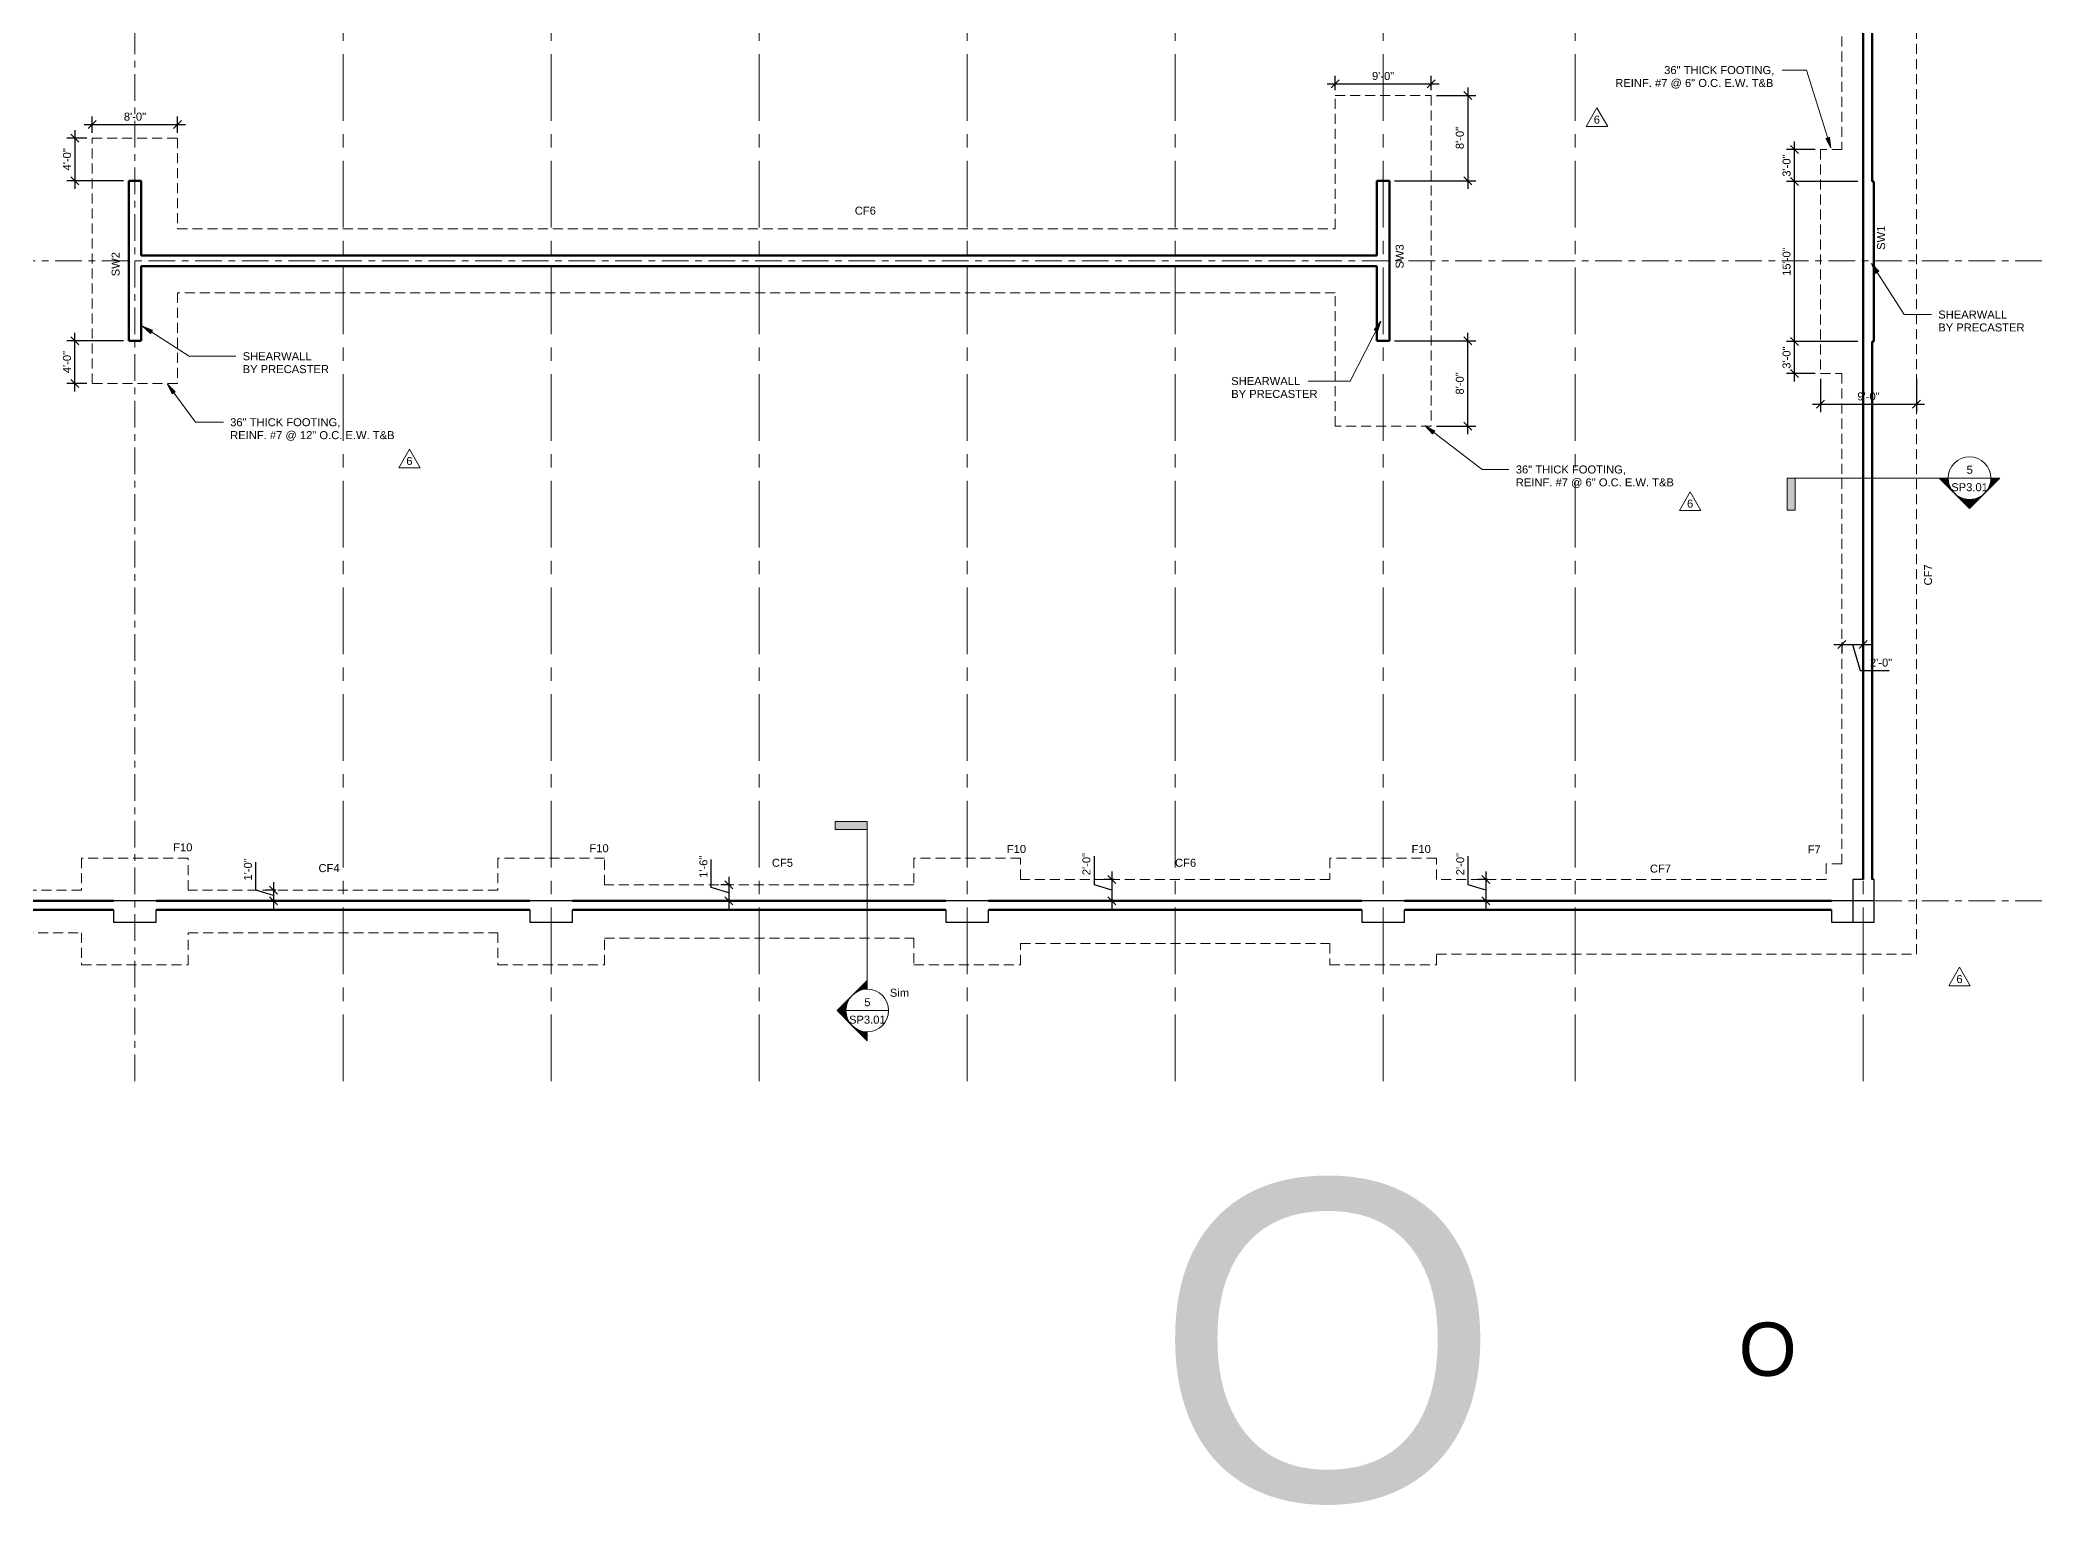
# Model space of a CAD drawing. Header units: feet. Extents: x 912 to 6590, y 136 to 5209.
# Drawn here: x 1036.1 to 1223.8, y 4943.4 to 5080.7 of the extents above; entities that cross this region are included whole.
import ezdxf

# ---------------------------------------------------------------- set-up
doc = ezdxf.new("R2010")
doc.units = ezdxf.units.FT
doc.header["$LTSCALE"] = 5
doc.header["$MEASUREMENT"] = 0
doc.header["$PDMODE"] = 35
doc.header["$PDSIZE"] = 1
for name, pattern in [('CENTER', [2, 1.25, -0.25, 0.25, -0.25]), ('Grid Line 1_2_', [0.875, 0.5, -0.125, 0.125, -0.125]), ('Hidden', [0.28125, 0.1875, -0.09375])]:
    doc.linetypes.add(name, pattern=pattern)
doc.layers.get('0').update_dxf_attribs({"color": 250})
doc.layers.get('Defpoints').update_dxf_attribs({"color": 250})
for name, color, linetype, lineweight in [('A-ANNO-DIMS', 250, 'Continuous', 9), ('A-DETL-MBND', 5, 'Hidden', 9), ('A-WALL', 250, 'Continuous', 13), ('G-ANNO-REVC-IDEN', 250, 'Continuous', 9), ('G-ANNO-SYMB', 250, 'Continuous', 9), ('G-ANNO-TEXT', 250, 'Continuous', 9), ('G-ANNO-TTLB-WIDE', 250, 'Continuous', 50), ('S-COLS', 250, 'Continuous', 9), ('S-FNDN-IDEN', 250, 'Continuous', 9), ('S-GRID', 1, 'CENTER', 9)]:
    doc.layers.add(name, color=color, linetype=linetype, lineweight=lineweight)
doc.styles.add('Arial', font='arial.ttf')
doc.styles.get("Standard").update_dxf_attribs({"font": 'arial.ttf'})
doc.dimstyles.new('Linear_-_3_32__Arial', dxfattribs={"dimtxt": 0.75, "dimasz": 0.75, "dimexe": 0.75, "dimexo": 0.5, "dimgap": 0.35, "dimtad": 1, "dimdec": 4, "dimlfac": 12, "dimrnd": 0.0625, "dimzin": 3, "dimdsep": 46, "dimlunit": 4, "dimtxsty": 'Arial', "dimblk1": 'OBLIQUE', "dimblk2": 'OBLIQUE', "dimsah": 1, "dimcen": 0.09, "dimdle": 0.75, "dimazin": 0, "dimtfac": 1, "dimtdec": 4, "dimtmove": 1, "dimatfit": 2, "dimfxl": 1, "dimtvp": 1, "dimfrac": 2, "dimtolj": 1, "dimtzin": 0, "dimarcsym": 2})

# ---------------------------------------------------------------- blocks, each defined once
blk = doc.blocks.new('_Oblique')
at = {"color": 0, "linetype": 'ByBlock', "lineweight": -2}
blk.add_line((-0.5, -0.5), (0.5, 0.5), dxfattribs=at)
blk = doc.blocks.new('*D217')
at = {"layer": 'A-ANNO-DIMS', "color": 0, "lineweight": -2, "transparency": 16777216}
for p, q in [((1156.75, 5076.58), (1167.25, 5076.58)), ((1157.5, 5076), (1157.5, 5077.33)), ((1166.5, 5076), (1166.5, 5077.33))]:
    blk.add_line(p, q, dxfattribs=at)
at = {"layer": 'Defpoints', "color": 0, "transparency": 16777216}
for p in [(1166.5, 5076.58), (1157.5, 5075.5), (1166.5, 5075.5)]:
    blk.add_point(p, dxfattribs=at)
at = {"layer": 'A-ANNO-DIMS', "color": 0, "lineweight": -2, "transparency": 16777216, "xscale": 0.75, "yscale": 0.75, "zscale": 0.75, "rotation": 180}
blk.add_blockref('_Oblique', (1157.5, 5076.58), dxfattribs=at)
at = {"layer": 'A-ANNO-DIMS', "color": 0, "lineweight": -2, "transparency": 16777216, "xscale": 0.75, "yscale": 0.75, "zscale": 0.75}
blk.add_blockref('_Oblique', (1166.5, 5076.58), dxfattribs=at)
at = {"layer": 'A-ANNO-DIMS', "color": 0, "transparency": 16777216, "insert": (1162, 5077.31), "char_height": 0.75, "width": 3.2068, "attachment_point": 5, "style": 'Arial'}
blk.add_mtext('\\A1;9\'-0"', dxfattribs=at)
blk = doc.blocks.new('*D218')
at = {"layer": 'A-ANNO-DIMS', "color": 0, "lineweight": -2, "transparency": 16777216}
for p, q in [((1040.25, 5072.76), (1049.75, 5072.76)), ((1041, 5072), (1041, 5073.51)), ((1049, 5072), (1049, 5073.51))]:
    blk.add_line(p, q, dxfattribs=at)
at = {"layer": 'Defpoints', "color": 0, "transparency": 16777216}
for p in [(1049, 5072.76), (1041, 5071.5), (1049, 5071.5)]:
    blk.add_point(p, dxfattribs=at)
at = {"layer": 'A-ANNO-DIMS', "color": 0, "lineweight": -2, "transparency": 16777216, "xscale": 0.75, "yscale": 0.75, "zscale": 0.75, "rotation": 180}
blk.add_blockref('_Oblique', (1041, 5072.76), dxfattribs=at)
at = {"layer": 'A-ANNO-DIMS', "color": 0, "lineweight": -2, "transparency": 16777216, "xscale": 0.75, "yscale": 0.75, "zscale": 0.75}
blk.add_blockref('_Oblique', (1049, 5072.76), dxfattribs=at)
at = {"layer": 'A-ANNO-DIMS', "color": 0, "transparency": 16777216, "insert": (1045, 5073.5), "char_height": 0.75, "width": 3.2068, "attachment_point": 5, "style": 'Arial'}
blk.add_mtext('\\A1;8\'-0"', dxfattribs=at)
blk = doc.blocks.new('*D220')
at = {"layer": 'A-ANNO-DIMS', "color": 0, "lineweight": -2, "transparency": 16777216}
for p, q in [((1204.25, 5024.02), (1207.75, 5024.02)), ((1205, 5024.22), (1205, 5023.27)), ((1206, 5024.02), (1206.73, 5021.59)), ((1207, 5024.22), (1207, 5023.27)), ((1206.73, 5021.59), (1209.43, 5021.59))]:
    blk.add_line(p, q, dxfattribs=at)
at = {"layer": 'Defpoints', "color": 0, "transparency": 16777216}
for p in [(1205, 5024.72), (1207, 5024.72), (1207, 5024.02)]:
    blk.add_point(p, dxfattribs=at)
at = {"layer": 'A-ANNO-DIMS', "color": 0, "lineweight": -2, "transparency": 16777216, "xscale": 0.75, "yscale": 0.75, "zscale": 0.75, "rotation": 180}
blk.add_blockref('_Oblique', (1205, 5024.02), dxfattribs=at)
at = {"layer": 'A-ANNO-DIMS', "color": 0, "lineweight": -2, "transparency": 16777216, "xscale": 0.75, "yscale": 0.75, "zscale": 0.75}
blk.add_blockref('_Oblique', (1207, 5024.02), dxfattribs=at)
at = {"layer": 'A-ANNO-DIMS', "color": 0, "transparency": 16777216, "insert": (1208.68, 5022.33), "char_height": 0.75, "width": 3.2068, "attachment_point": 5, "style": 'Arial'}
blk.add_mtext('\\A1;2\'-0"', dxfattribs=at)
blk = doc.blocks.new('*D221')
at = {"layer": 'A-ANNO-DIMS', "color": 0, "lineweight": -2, "transparency": 16777216}
for p, q in [((1169.96, 5001.5), (1169.96, 5004.2)), ((1171.62, 5001), (1169.96, 5001.5)), ((1171.83, 5002), (1170.87, 5002)), ((1171.62, 5002.75), (1171.62, 4999.25)), ((1171.83, 5000), (1170.87, 5000))]:
    blk.add_line(p, q, dxfattribs=at)
at = {"layer": 'Defpoints', "color": 0, "transparency": 16777216}
for p in [(1172.33, 5002), (1171.62, 5000), (1172.33, 5000)]:
    blk.add_point(p, dxfattribs=at)
at = {"layer": 'A-ANNO-DIMS', "color": 0, "lineweight": -2, "transparency": 16777216, "xscale": 0.75, "yscale": 0.75, "zscale": 0.75}
for p, rotation in [((1171.62, 5002), 90), ((1171.62, 5000), 270)]:
    blk.add_blockref('_Oblique', p, dxfattribs=dict(at, rotation=rotation))
at = {"layer": 'A-ANNO-DIMS', "color": 0, "transparency": 16777216, "insert": (1169.23, 5003.45), "char_height": 0.75, "width": 3.2068, "attachment_point": 5, "rotation": 90, "style": 'Arial'}
blk.add_mtext('\\A1;2\'-0"', dxfattribs=at)
blk = doc.blocks.new('*D222')
at = {"layer": 'A-ANNO-DIMS', "color": 0, "lineweight": -2, "transparency": 16777216}
for p, q in [((1134.93, 5001.5), (1134.93, 5004.2)), ((1136.58, 5001), (1134.93, 5001.5)), ((1136.79, 5002), (1135.83, 5002)), ((1136.58, 5002.75), (1136.58, 4999.25)), ((1136.79, 5000), (1135.83, 5000))]:
    blk.add_line(p, q, dxfattribs=at)
at = {"layer": 'Defpoints', "color": 0, "transparency": 16777216}
for p in [(1137.29, 5002), (1136.58, 5000), (1137.29, 5000)]:
    blk.add_point(p, dxfattribs=at)
at = {"layer": 'A-ANNO-DIMS', "color": 0, "lineweight": -2, "transparency": 16777216, "xscale": 0.75, "yscale": 0.75, "zscale": 0.75}
for p, rotation in [((1136.58, 5002), 90), ((1136.58, 5000), 270)]:
    blk.add_blockref('_Oblique', p, dxfattribs=dict(at, rotation=rotation))
at = {"layer": 'A-ANNO-DIMS', "color": 0, "transparency": 16777216, "insert": (1134.19, 5003.45), "char_height": 0.75, "width": 3.2068, "attachment_point": 5, "rotation": 90, "style": 'Arial'}
blk.add_mtext('\\A1;2\'-0"', dxfattribs=at)
blk = doc.blocks.new('*D230')
at = {"layer": 'A-ANNO-DIMS', "color": 0, "lineweight": -2, "transparency": 16777216}
for p, q in [((1056.32, 5001), (1056.32, 5003.62)), ((1057.98, 5001.75), (1057.98, 4999.25)), ((1057.98, 5000.5), (1056.32, 5001)), ((1058.19, 5001), (1057.23, 5001)), ((1058.19, 5000), (1057.23, 5000))]:
    blk.add_line(p, q, dxfattribs=at)
at = {"layer": 'Defpoints', "color": 0, "transparency": 16777216}
for p in [(1057.98, 5000), (1058.69, 5001), (1058.69, 5000)]:
    blk.add_point(p, dxfattribs=at)
at = {"layer": 'A-ANNO-DIMS', "color": 0, "lineweight": -2, "transparency": 16777216, "xscale": 0.75, "yscale": 0.75, "zscale": 0.75}
for p, rotation in [((1057.98, 5001), 90), ((1057.98, 5000), 270)]:
    blk.add_blockref('_Oblique', p, dxfattribs=dict(at, rotation=rotation))
at = {"layer": 'A-ANNO-DIMS', "color": 0, "transparency": 16777216, "insert": (1055.59, 5002.95), "char_height": 0.75, "width": 3.2068, "attachment_point": 5, "rotation": 90, "style": 'Arial'}
blk.add_mtext('\\A1;1\'-0"', dxfattribs=at)
blk = doc.blocks.new('*D231')
at = {"layer": 'A-ANNO-DIMS', "color": 0, "lineweight": -2, "transparency": 16777216}
for p, q in [((1206.5, 5052.42), (1199.8, 5052.42)), ((1200.55, 5048.67), (1200.55, 5053.17)), ((1202.5, 5049.42), (1199.8, 5049.42))]:
    blk.add_line(p, q, dxfattribs=at)
at = {"layer": 'Defpoints', "color": 0, "transparency": 16777216}
for p in [(1200.55, 5052.42), (1207, 5052.42), (1203, 5049.42)]:
    blk.add_point(p, dxfattribs=at)
at = {"layer": 'A-ANNO-DIMS', "color": 0, "lineweight": -2, "transparency": 16777216, "xscale": 0.75, "yscale": 0.75, "zscale": 0.75}
for p, rotation in [((1200.55, 5052.42), 90), ((1200.55, 5049.42), 270)]:
    blk.add_blockref('_Oblique', p, dxfattribs=dict(at, rotation=rotation))
at = {"layer": 'A-ANNO-DIMS', "color": 0, "transparency": 16777216, "insert": (1199.82, 5050.92), "char_height": 0.75, "width": 3.2068, "attachment_point": 5, "rotation": 90, "style": 'Arial'}
blk.add_mtext('\\A1;3\'-0"', dxfattribs=at)
blk = doc.blocks.new('*D232')
at = {"layer": 'A-ANNO-DIMS', "color": 0, "lineweight": -2, "transparency": 16777216}
for p, q in [((1206.5, 5067.42), (1199.8, 5067.42)), ((1200.55, 5051.67), (1200.55, 5068.17)), ((1206.5, 5052.42), (1199.8, 5052.42))]:
    blk.add_line(p, q, dxfattribs=at)
at = {"layer": 'Defpoints', "color": 0, "transparency": 16777216}
for p in [(1200.55, 5067.42), (1207, 5067.42), (1207, 5052.42)]:
    blk.add_point(p, dxfattribs=at)
at = {"layer": 'A-ANNO-DIMS', "color": 0, "lineweight": -2, "transparency": 16777216, "xscale": 0.75, "yscale": 0.75, "zscale": 0.75}
for p, rotation in [((1200.55, 5067.42), 90), ((1200.55, 5052.42), 270)]:
    blk.add_blockref('_Oblique', p, dxfattribs=dict(at, rotation=rotation))
at = {"layer": 'A-ANNO-DIMS', "color": 0, "transparency": 16777216, "insert": (1199.82, 5059.92), "char_height": 0.75, "width": 3.899, "attachment_point": 5, "rotation": 90, "style": 'Arial'}
blk.add_mtext('\\A1;15\'-0"', dxfattribs=at)
blk = doc.blocks.new('*D233')
at = {"layer": 'A-ANNO-DIMS', "color": 0, "lineweight": -2, "transparency": 16777216}
for p, q in [((1200.55, 5066.67), (1200.55, 5071.17)), ((1202.5, 5070.42), (1199.8, 5070.42)), ((1206.5, 5067.42), (1199.8, 5067.42))]:
    blk.add_line(p, q, dxfattribs=at)
at = {"layer": 'Defpoints', "color": 0, "transparency": 16777216}
for p in [(1200.55, 5070.42), (1203, 5070.42), (1207, 5067.42)]:
    blk.add_point(p, dxfattribs=at)
at = {"layer": 'A-ANNO-DIMS', "color": 0, "lineweight": -2, "transparency": 16777216, "xscale": 0.75, "yscale": 0.75, "zscale": 0.75}
for p, rotation in [((1200.55, 5070.42), 90), ((1200.55, 5067.42), 270)]:
    blk.add_blockref('_Oblique', p, dxfattribs=dict(at, rotation=rotation))
at = {"layer": 'A-ANNO-DIMS', "color": 0, "transparency": 16777216, "insert": (1199.82, 5068.92), "char_height": 0.75, "width": 3.2068, "attachment_point": 5, "rotation": 90, "style": 'Arial'}
blk.add_mtext('\\A1;3\'-0"', dxfattribs=at)
blk = doc.blocks.new('*D234')
at = {"layer": 'A-ANNO-DIMS', "color": 0, "lineweight": -2, "transparency": 16777216}
for p, q in [((1203, 5048.92), (1203, 5045.8)), ((1212, 5048.92), (1212, 5045.8)), ((1202.25, 5046.55), (1212.75, 5046.55))]:
    blk.add_line(p, q, dxfattribs=at)
at = {"layer": 'Defpoints', "color": 0, "transparency": 16777216}
for p in [(1203, 5049.42), (1212, 5049.42), (1212, 5046.55)]:
    blk.add_point(p, dxfattribs=at)
at = {"layer": 'A-ANNO-DIMS', "color": 0, "lineweight": -2, "transparency": 16777216, "xscale": 0.75, "yscale": 0.75, "zscale": 0.75, "rotation": 180}
blk.add_blockref('_Oblique', (1203, 5046.55), dxfattribs=at)
at = {"layer": 'A-ANNO-DIMS', "color": 0, "lineweight": -2, "transparency": 16777216, "xscale": 0.75, "yscale": 0.75, "zscale": 0.75}
blk.add_blockref('_Oblique', (1212, 5046.55), dxfattribs=at)
at = {"layer": 'A-ANNO-DIMS', "color": 0, "transparency": 16777216, "insert": (1207.5, 5047.28), "char_height": 0.75, "width": 3.2068, "attachment_point": 5, "style": 'Arial'}
blk.add_mtext('\\A1;9\'-0"', dxfattribs=at)
blk = doc.blocks.new('Section - 3_32_ x 3_8_-18514-NORTH GARAGE FOUNDATION PLAN')
at = {"layer": 'G-ANNO-SYMB'}
blk.add_hatch(color=256, dxfattribs=at).paths.add_polyline_path([(0, 0.375), (0, 0), (-0.09375, 0), (-0.09375, 0.375)], flags=0)
for p, q in [((0, 0.375), (-0.09375, 0.375)), ((-0.09375, 0.375), (-0.09375, 0)), ((0, 0), (0, 0.375)), ((-0.09375, 0), (0, 0))]:
    blk.add_line(p, q, dxfattribs=at)
blk = doc.blocks.new('Section - Section Head - Filled-1526-NORTH GARAGE FOUNDATION PLAN')
at = {"layer": 'G-ANNO-SYMB'}
h = blk.add_hatch(color=256, dxfattribs=at)
edge = h.paths.add_edge_path(flags=0)
edge.add_line((-0.427, 0.177), (-0.25, 0.354))
edge.add_line((-0.25, 0.354), (-0.25, 0.25))
edge.add_arc((-0.25, 0), 0.25, 90, 135)
h = blk.add_hatch(color=256, dxfattribs=at)
edge = h.paths.add_edge_path(flags=0)
edge.add_arc((-0.25, 0), 0.25, 45, 90)
edge.add_line((-0.25, 0.25), (-0.25, 0.354))
edge.add_line((-0.25, 0.354), (-0.073, 0.177))
h = blk.add_hatch(color=256, dxfattribs=at)
edge = h.paths.add_edge_path(flags=0)
edge.add_arc((-0.25, 0), 0.25, 137.9216, 180)
edge.add_line((-0.5, 0), (-0.604, 0))
edge.add_line((-0.604, 0), (-0.436, 0.168))
h = blk.add_hatch(color=256, dxfattribs=at)
edge = h.paths.add_edge_path(flags=0)
edge.add_line((-0.064, 0.168), (0.104, 0))
edge.add_line((0.104, 0), (0, 0))
edge.add_arc((-0.25, 0), 0.25, 0, 42.0784)
for p, q in [((-0.25, 0.354), (-0.604, 0)), ((-0.25, 0.354), (-0.427, 0.177)), ((-0.25, 0.354), (0.104, 0)), ((-0.25, 0.25), (-0.25, 0.354)), ((-0.073, 0.177), (-0.25, 0.354)), ((-0.25, 0.354), (-0.25, 0.25)), ((-0.436, 0.168), (-0.604, 0)), ((-0.5, 0), (-0.604, 0)), ((-0.604, 0), (-0.5, 0)), ((0.104, 0), (-0.064, 0.168)), ((0, 0), (0.104, 0)), ((0, 0), (0.104, 0))]:
    blk.add_line(p, q, dxfattribs=at)
for start, end in [(360, 180), (180, 360)]:
    blk.add_arc((-0.25, 0), 0.25, start, end, dxfattribs=at)
blk = doc.blocks.new('*D237')
at = {"layer": 'A-ANNO-DIMS', "color": 0, "lineweight": -2, "transparency": 16777216}
for p, q in [((1099.02, 5001.25), (1099.02, 5003.87)), ((1100.68, 5000.75), (1099.02, 5001.25)), ((1100.89, 5001.5), (1099.93, 5001.5)), ((1100.68, 5002.25), (1100.68, 4999.25)), ((1100.89, 5000), (1099.93, 5000))]:
    blk.add_line(p, q, dxfattribs=at)
at = {"layer": 'Defpoints', "color": 0, "transparency": 16777216}
for p in [(1101.39, 5001.5), (1100.68, 5000), (1101.39, 5000)]:
    blk.add_point(p, dxfattribs=at)
at = {"layer": 'A-ANNO-DIMS', "color": 0, "lineweight": -2, "transparency": 16777216, "xscale": 0.75, "yscale": 0.75, "zscale": 0.75}
for p, rotation in [((1100.68, 5001.5), 90), ((1100.68, 5000), 270)]:
    blk.add_blockref('_Oblique', p, dxfattribs=dict(at, rotation=rotation))
at = {"layer": 'A-ANNO-DIMS', "color": 0, "transparency": 16777216, "insert": (1098.29, 5003.2), "char_height": 0.75, "width": 3.2068, "attachment_point": 5, "rotation": 90, "style": 'Arial'}
blk.add_mtext('\\A1;1\'-6"', dxfattribs=at)
blk = doc.blocks.new('*D238')
at = {"layer": 'A-ANNO-DIMS', "color": 0, "lineweight": -2, "transparency": 16777216}
for p, q in [((1040.5, 5071.5), (1038.62, 5071.5)), ((1039.37, 5072.25), (1039.37, 5066.75)), ((1043.92, 5067.5), (1038.62, 5067.5))]:
    blk.add_line(p, q, dxfattribs=at)
at = {"layer": 'Defpoints', "color": 0, "transparency": 16777216}
for p in [(1041, 5071.5), (1039.37, 5067.5), (1044.42, 5067.5)]:
    blk.add_point(p, dxfattribs=at)
at = {"layer": 'A-ANNO-DIMS', "color": 0, "lineweight": -2, "transparency": 16777216, "xscale": 0.75, "yscale": 0.75, "zscale": 0.75}
for p, rotation in [((1039.37, 5071.5), 90), ((1039.37, 5067.5), 270)]:
    blk.add_blockref('_Oblique', p, dxfattribs=dict(at, rotation=rotation))
at = {"layer": 'A-ANNO-DIMS', "color": 0, "transparency": 16777216, "insert": (1038.63, 5069.5), "char_height": 0.75, "width": 3.2068, "attachment_point": 5, "rotation": 90, "style": 'Arial'}
blk.add_mtext('\\A1;4\'-0"', dxfattribs=at)
blk = doc.blocks.new('*D241')
at = {"layer": 'A-ANNO-DIMS', "color": 0, "lineweight": -2, "transparency": 16777216}
for p, q in [((1043.92, 5052.5), (1038.62, 5052.5)), ((1039.37, 5047.75), (1039.37, 5053.25)), ((1040.5, 5048.5), (1038.62, 5048.5))]:
    blk.add_line(p, q, dxfattribs=at)
at = {"layer": 'Defpoints', "color": 0, "transparency": 16777216}
for p in [(1039.37, 5052.5), (1044.42, 5052.5), (1041, 5048.5)]:
    blk.add_point(p, dxfattribs=at)
at = {"layer": 'A-ANNO-DIMS', "color": 0, "lineweight": -2, "transparency": 16777216, "xscale": 0.75, "yscale": 0.75, "zscale": 0.75}
for p, rotation in [((1039.37, 5052.5), 90), ((1039.37, 5048.5), 270)]:
    blk.add_blockref('_Oblique', p, dxfattribs=dict(at, rotation=rotation))
at = {"layer": 'A-ANNO-DIMS', "color": 0, "transparency": 16777216, "insert": (1038.63, 5050.5), "char_height": 0.75, "width": 3.2068, "attachment_point": 5, "rotation": 90, "style": 'Arial'}
blk.add_mtext('\\A1;4\'-0"', dxfattribs=at)
blk = doc.blocks.new('*D242')
at = {"layer": 'A-ANNO-DIMS', "color": 0, "lineweight": -2, "transparency": 16777216}
for p, q in [((1169.93, 5076.25), (1169.93, 5066.75)), ((1167, 5075.5), (1170.68, 5075.5)), ((1163.08, 5067.5), (1170.68, 5067.5))]:
    blk.add_line(p, q, dxfattribs=at)
at = {"layer": 'Defpoints', "color": 0, "transparency": 16777216}
for p in [(1166.5, 5075.5), (1162.58, 5067.5), (1169.93, 5067.5)]:
    blk.add_point(p, dxfattribs=at)
at = {"layer": 'A-ANNO-DIMS', "color": 0, "lineweight": -2, "transparency": 16777216, "xscale": 0.75, "yscale": 0.75, "zscale": 0.75}
for p, rotation in [((1169.93, 5075.5), 90), ((1169.93, 5067.5), 270)]:
    blk.add_blockref('_Oblique', p, dxfattribs=dict(at, rotation=rotation))
at = {"layer": 'A-ANNO-DIMS', "color": 0, "transparency": 16777216, "insert": (1169.19, 5071.5), "char_height": 0.75, "width": 3.2068, "attachment_point": 5, "rotation": 90, "style": 'Arial'}
blk.add_mtext('\\A1;8\'-0"', dxfattribs=at)
blk = doc.blocks.new('*D243')
at = {"layer": 'A-ANNO-DIMS', "color": 0, "lineweight": -2, "transparency": 16777216}
for p, q in [((1163.08, 5052.5), (1170.68, 5052.5)), ((1169.93, 5043.75), (1169.93, 5053.25)), ((1167, 5044.5), (1170.68, 5044.5))]:
    blk.add_line(p, q, dxfattribs=at)
at = {"layer": 'Defpoints', "color": 0, "transparency": 16777216}
for p in [(1162.58, 5052.5), (1169.93, 5052.5), (1166.5, 5044.5)]:
    blk.add_point(p, dxfattribs=at)
at = {"layer": 'A-ANNO-DIMS', "color": 0, "lineweight": -2, "transparency": 16777216, "xscale": 0.75, "yscale": 0.75, "zscale": 0.75}
for p, rotation in [((1169.93, 5052.5), 90), ((1169.93, 5044.5), 270)]:
    blk.add_blockref('_Oblique', p, dxfattribs=dict(at, rotation=rotation))
at = {"layer": 'A-ANNO-DIMS', "color": 0, "transparency": 16777216, "insert": (1169.19, 5048.5), "char_height": 0.75, "width": 3.2068, "attachment_point": 5, "rotation": 90, "style": 'Arial'}
blk.add_mtext('\\A1;8\'-0"', dxfattribs=at)
blk = doc.blocks.new('Revision Tag - Revision Tag-1868994-NORTH GARAGE FOUNDATION PLAN')
at = {"layer": 'G-ANNO-REVC-IDEN'}
for p, q in [((0, 0.138), (-0.126, -0.08)), ((0, 0.138), (0.126, -0.08)), ((-0.126, -0.08), (0.126, -0.08))]:
    blk.add_line(p, q, dxfattribs=at)

msp = doc.modelspace()

# ---------------------------------------------------------------- hatches: boundary and pattern name
at = {"layer": 'G-ANNO-TEXT'}
for points in [[(1203.9733484, 5070.5671235), (1203.8428381, 5071.5741281), (1203.506293, 5071.4687612)], [(1207.7697016, 5059.7547112), (1208.1598536, 5058.8172291), (1208.4569623, 5059.007206)], [(1045.6985348, 5053.8703133), (1046.4434787, 5053.1802772), (1046.6345593, 5053.4766773)], [(1161.7864026, 5054.3349084), (1161.1728734, 5053.5257897), (1161.4866087, 5053.3647462)], [(1048.0332982, 5048.4231276), (1048.4889192, 5047.5156582), (1048.7718147, 5047.7262168)], [(1165.9405727, 5044.5376712), (1166.6271003, 5043.7894926), (1166.8415897, 5044.0694196)]]:
    msp.add_hatch(color=7, dxfattribs=at).paths.add_polyline_path(points, flags=0)

# ---------------------------------------------------------------- linework, layer by layer
at = {"layer": 'A-DETL-MBND'}
for p, q in [((1157.5, 5063), (1157.5, 5075.5)), ((1157.5, 5075.5), (1166.5, 5075.5)), ((1166.5, 5075.5), (1166.5, 5044.5)), ((1041, 5071.5), (1049, 5071.5)), ((1041, 5048.5), (1041, 5071.5)), ((1049, 5071.5), (1049, 5063)), ((1049, 5063), (1157.5, 5063)), ((1157.5, 5057), (1049, 5057)), ((1049, 5057), (1049, 5048.5)), ((1157.5, 5044.5), (1157.5, 5057)), ((1049, 5048.5), (1041, 5048.5)), ((1166.5, 5044.5), (1157.5, 5044.5))]:
    msp.add_line(p, q, dxfattribs=at)
for points in [[(1005, 4997), (1040, 4997), (1040, 4994), (1050, 4994), (1050, 4997), (1079, 4997), (1079, 4994), (1089, 4994), (1089, 4996.5), (1118, 4996.5), (1118, 4994), (1128, 4994), (1128, 4996), (1157, 4996), (1157, 4994), (1167, 4994), (1167, 4995), (1212, 4995), (1212, 5107.8333333)], [(1205, 5103.5), (1205, 5070.4166667), (1203, 5070.4166667), (1203, 5049.4166667), (1205, 5049.4166667), (1205, 5003.4791667), (1203.5208333, 5003.4791667), (1203.5208333, 5002), (1167, 5002), (1167, 5004), (1157, 5004), (1157, 5002), (1128, 5002), (1128, 5004), (1118, 5004), (1118, 5001.5), (1089, 5001.5), (1089, 5004), (1079, 5004), (1079, 5001), (1050, 5001), (1050, 5004), (1040, 5004), (1040, 5001), (1005, 5001)]]:
    msp.add_lwpolyline(points, dxfattribs=at)
at = {"layer": 'A-WALL', "lineweight": 50}
for p, q in [((1207, 5106), (1207, 5002)), ((1207.8333333, 5067.4166667), (1207.8333333, 5106)), ((1045.5833333, 5067.5), (1044.4166667, 5067.5)), ((1044.4166667, 5067.5), (1044.4166667, 5052.5)), ((1045.5833333, 5060.5), (1045.5833333, 5067.5)), ((1162.5833333, 5067.5), (1161.4166667, 5067.5)), ((1161.4166667, 5067.5), (1161.4166667, 5060.5)), ((1162.5833333, 5052.5), (1162.5833333, 5067.5)), ((1208, 5067.4166667), (1207.8333333, 5067.4166667)), ((1208, 5052.4166667), (1208, 5067.4166667)), ((1161.4166667, 5060.5), (1045.5833333, 5060.5)), ((1045.5833333, 5059.5), (1161.4166667, 5059.5)), ((1045.5833333, 5052.5), (1045.5833333, 5059.5)), ((1161.4166667, 5059.5), (1161.4166667, 5052.5)), ((1044.4166667, 5052.5), (1045.5833333, 5052.5)), ((1161.4166667, 5052.5), (1162.5833333, 5052.5)), ((1207.8333333, 5002), (1207.8333333, 5052.4166667)), ((1207.8333333, 5052.4166667), (1208, 5052.4166667)), ((1043, 5000), (1003, 5000)), ((1082, 5000), (1047, 5000)), ((1121, 5000), (1086, 5000)), ((1160, 5000), (1125, 5000)), ((1204.0208333, 5000), (1164, 5000)), ((1003, 4999.1666667), (1043, 4999.1666667)), ((1047, 4999.1666667), (1082, 4999.1666667)), ((1086, 4999.1666667), (1121, 4999.1666667)), ((1125, 4999.1666667), (1160, 4999.1666667)), ((1164, 4999.1666667), (1204.0208333, 4999.1666667))]:
    msp.add_line(p, q, dxfattribs=at)
at = {"layer": 'G-ANNO-SYMB'}
for p, q in [((1214.9691826, 5039.6257375), (1200.6140663, 5039.6257375)), ((1214.9691826, 5039.6257375), (1218.9691826, 5039.6257375)), ((1113.6447819, 4991.7241372), (1113.6447819, 5006.6891965)), ((1111.6447819, 4989.7241372), (1115.6447819, 4989.7241372))]:
    msp.add_line(p, q, dxfattribs=at)
at = {"layer": 'G-ANNO-TEXT', "color": 7}
for p, q in [((1201.6875304, 5077.8680931), (1199.4017124, 5077.8680931)), ((1203.9733484, 5070.5671235), (1201.6875304, 5077.8680931)), ((1203.8428381, 5071.5741281), (1203.506293, 5071.4687612)), ((1203.506293, 5071.4687612), (1203.9733484, 5070.5671235)), ((1203.9733484, 5070.5671235), (1203.8428381, 5071.5741281)), ((1207.7697016, 5059.7547112), (1208.1598536, 5058.8172291)), ((1208.4569623, 5059.007206), (1207.7697016, 5059.7547112)), ((1207.7697016, 5059.7547112), (1210.8383174, 5054.955641)), ((1208.1598536, 5058.8172291), (1208.4569623, 5059.007206)), ((1045.6985348, 5053.8703133), (1046.4434787, 5053.1802772)), ((1046.6345593, 5053.4766773), (1045.6985348, 5053.8703133)), ((1045.6985348, 5053.8703133), (1050.0761422, 5051.0481953)), ((1161.7864026, 5054.3349084), (1158.9065277, 5048.7245091)), ((1161.7864026, 5054.3349084), (1161.1728734, 5053.5257897)), ((1161.4866087, 5053.3647462), (1161.7864026, 5054.3349084)), ((1210.8383174, 5054.955641), (1213.3966441, 5054.955641)), ((1046.4434787, 5053.1802772), (1046.6345593, 5053.4766773)), ((1161.1728734, 5053.5257897), (1161.4866087, 5053.3647462)), ((1050.0761422, 5051.0481953), (1054.4537495, 5051.0481953)), ((1048.0332982, 5048.4231276), (1048.4889192, 5047.5156582)), ((1048.7718147, 5047.7262168), (1048.0332982, 5048.4231276)), ((1048.0332982, 5048.4231276), (1050.6838474, 5044.8619892)), ((1156.608031, 5048.7245091), (1154.9834904, 5048.7245091)), ((1158.9065277, 5048.7245091), (1156.608031, 5048.7245091)), ((1048.4889192, 5047.5156582), (1048.7718147, 5047.7262168)), ((1050.6838474, 5044.8619892), (1053.2832814, 5044.8619892)), ((1165.9405727, 5044.5376712), (1166.6271003, 5043.7894926)), ((1166.8415897, 5044.0694196), (1165.9405727, 5044.5376712)), ((1165.9405727, 5044.5376712), (1171.2935932, 5040.4360062)), ((1166.6271003, 5043.7894926), (1166.8415897, 5044.0694196)), ((1171.2935932, 5040.4360062), (1173.7963041, 5040.4360062))]:
    msp.add_line(p, q, dxfattribs=at)
at = {"layer": 'S-COLS', "lineweight": 30}
for p, q in [((1207, 5002), (1206.0208333, 5002)), ((1206.0208333, 5002), (1206.0208333, 4998)), ((1208.0208333, 5002), (1207.8333333, 5002)), ((1208.0208333, 4998), (1208.0208333, 5002)), ((1047, 5000), (1043, 5000)), ((1086, 5000), (1082, 5000)), ((1125, 5000), (1121, 5000)), ((1164, 5000), (1160, 5000)), ((1208.0208333, 5000), (1204.0208333, 5000)), ((1208.0208333, 4998), (1208.0208333, 5000)), ((1043, 4999.1666667), (1043, 4998)), ((1043, 4998), (1047, 4998)), ((1047, 4998), (1047, 4999.1666667)), ((1082, 4999.1666667), (1082, 4998)), ((1082, 4998), (1086, 4998)), ((1086, 4998), (1086, 4999.1666667)), ((1121, 4999.1666667), (1121, 4998)), ((1121, 4998), (1125, 4998)), ((1125, 4998), (1125, 4999.1666667)), ((1160, 4999.1666667), (1160, 4998)), ((1160, 4998), (1164, 4998)), ((1164, 4998), (1164, 4999.1666667)), ((1204.0208333, 4999.1666667), (1204.0208333, 4998)), ((1204.0208333, 4998), (1208.0208333, 4998)), ((1206.0208333, 4998), (1208.0208333, 4998))]:
    msp.add_line(p, q, dxfattribs=at)
at = {"layer": 'S-GRID', "linetype": 'Grid Line 1_2_'}
for p, q in [((1045, 4983.1206391), (1045, 5133.7266495)), ((1223.7579736, 5060), (987.5957821, 5060)), ((1223.7579736, 5000), (987.5957821, 5000))]:
    msp.add_line(p, q, dxfattribs=at)
at = {"layer": 'S-GRID'}
for p, q in [((1064.5, 4983.1206391), (1064.5, 5133.7266495)), ((1084, 4983.1206391), (1084, 5133.7266495)), ((1103.5, 4983.1206391), (1103.5, 5133.7266495)), ((1123, 4983.1206391), (1123, 5133.7266495)), ((1142.5, 4983.1206391), (1142.5, 5133.7266495)), ((1162, 4983.1206391), (1162, 5133.7266495)), ((1180, 4983.1206391), (1180, 5133.7266495)), ((1207, 4983.1206391), (1207, 5133.7266495))]:
    msp.add_line(p, q, dxfattribs=at)

# ---------------------------------------------------------------- block references
at = {"layer": 'G-ANNO-REVC-IDEN', "xscale": 7.999999999999992, "yscale": 7.999999999999992, "zscale": 7.999999999999992}
for p in [(1182.0409314, 5073.2322491), (1070.7281813, 5041.2378911), (1190.78633, 5037.2433945), (1216.0327261, 4992.6928278)]:
    msp.add_blockref('Revision Tag - Revision Tag-1868994-NORTH GARAGE FOUNDATION PLAN', p, dxfattribs=at)
at = {"layer": 'G-ANNO-SYMB', "xscale": 7.999999999999992, "yscale": 7.999999999999992, "zscale": 7.999999999999992}
for p, rotation in [((1214.9691826, 5039.6257375), 180), ((1113.6447819, 4991.7241372), 90)]:
    msp.add_blockref('Section - Section Head - Filled-1526-NORTH GARAGE FOUNDATION PLAN', p, dxfattribs=dict(at, rotation=rotation))
at = {"layer": 'G-ANNO-SYMB', "extrusion": (0, 0, -1), "xscale": 7.999999999999992, "yscale": 7.999999999999992, "zscale": 7.999999999999992}
for p, rotation in [((-1200.6140663, 5039.6257375), 180), ((-1113.6447819, 5006.6891965), 270.0000000000002)]:
    msp.add_blockref('Section - 3_32_ x 3_8_-18514-NORTH GARAGE FOUNDATION PLAN', p, dxfattribs=dict(at, rotation=rotation))

# ---------------------------------------------------------------- texts
at = {"layer": 'G-ANNO-REVC-IDEN', "char_height": 0.75, "width": 0.707, "attachment_point": 1, "style": 'Arial'}
for insert in [(1181.7456579, 5073.598757), (1070.4329078, 5041.604399), (1190.4910565, 5037.6099025), (1215.7374526, 4993.0593358)]:
    msp.add_mtext('6', dxfattribs=dict(at, insert=insert))
at = {"layer": 'G-ANNO-SYMB', "char_height": 0.75, "attachment_point": 1, "style": 'Arial'}
for s, insert, width in [('5', (1216.6924346, 5040.7847906), 0.707), ('SP3.01', (1215.2546393, 5039.1484369), 4.1915), ('Sim', (1115.759864, 4991.7691662), 2.222), ('5', (1113.3680338, 4990.8831902), 0.707), ('SP3.01', (1111.9302386, 4989.2468366), 4.1915)]:
    msp.add_mtext(s, dxfattribs=dict(at, insert=insert, width=width))
at = {"layer": 'G-ANNO-TEXT', "color": 7, "char_height": 0.75, "attachment_point": 1, "style": 'Arial'}
for s, insert, width in [('36" THICK FOOTING,', (1188.3434709, 5078.2430931), 12.625), ('REINF. #7 @ 6" O.C. E.W. T&B', (1183.7601376, 5077.0347598), 18.18), ('SHEARWALL', (1214.0366441, 5055.330641), 7.979), ('BY PRECASTER', (1214.0366441, 5054.1223076), 9.92325), ('SHEARWALL', (1055.0937495, 5051.4231953), 7.979), ('BY PRECASTER', (1055.0937495, 5050.214862), 9.92325), ('SHEARWALL', (1147.760157, 5049.0995091), 7.979), ('BY PRECASTER', (1147.760157, 5047.8911758), 9.92325), ('36" THICK FOOTING,', (1053.9232814, 5045.2369892), 12.625), ('REINF. #7 @ 12" O.C. E.W. T&B', (1053.9232814, 5044.0286558), 18.887), ('36" THICK FOOTING,', (1174.4363041, 5040.8110062), 12.625), ('REINF. #7 @ 6" O.C. E.W. T&B', (1174.4363041, 5039.6026728), 18.18)]:
    msp.add_mtext(s, dxfattribs=dict(at, insert=insert, width=width))
at = {"layer": 'G-ANNO-TEXT', "color": 7, "char_height": 0.75, "width": 2.828, "attachment_point": 1, "rotation": 90, "style": 'Arial'}
for s, insert in [('SW1', (1208.3037072, 5061.0175168)), ('SW3', (1163.1701416, 5059.2722798)), ('SW2', (1042.8086422, 5058.5410663))]:
    msp.add_mtext(s, dxfattribs=dict(at, insert=insert))
at = {"layer": 'G-ANNO-TTLB-WIDE', "color": 4, "ltscale": 10}
for height, p in [(30, (1140.5157178, 4943.8155529)), (5, (1195.3294911, 4955.4884874))]:
    msp.add_text('O', height=height, dxfattribs=at).set_placement(p)
at = {"layer": 'S-FNDN-IDEN', "char_height": 0.75, "attachment_point": 1, "style": 'Arial'}
for s, insert, width in [('CF6', (1112.4725334, 5065.0673613), 2.424), ('F10', (1048.5803827, 5005.3981944), 2.19675), ('F10', (1087.5966097, 5005.3125205), 2.19675), ('F10', (1126.7269683, 5005.2440023), 2.19675), ('F10', (1164.6656762, 5005.2440023), 2.19675), ('F7', (1201.7896451, 5005.1984157), 1.48975), ('CF4', (1062.203095, 5003.4512202), 2.424), ('CF5', (1104.703095, 5003.9512202), 2.424), ('CF6', (1142.4940559, 5003.9512202), 2.424), ('CF7', (1187.0057012, 5003.4036562), 2.424)]:
    msp.add_mtext(s, dxfattribs=dict(at, insert=insert, width=width))
at = {"layer": 'S-FNDN-IDEN', "insert": (1212.6983649, 5029.5641569), "char_height": 0.75, "width": 2.424, "attachment_point": 1, "rotation": 90, "style": 'Arial'}
msp.add_mtext('CF7', dxfattribs=at)

# ---------------------------------------------------------------- dimensions: what is measured, and where the dimension line sits
at = {"layer": 'A-ANNO-DIMS'}
for base, p1, p2, override, picture, middle in [((1166.5, 5076.5795075), (1157.5, 5075.5), (1166.5, 5075.5), {"dimscale": 1, "dimpost": '<>', "dimfxl": 108}, '*D217', (1162, 5077.3124372)), ((1049, 5072.7649094), (1041, 5071.5), (1049, 5071.5), {"dimscale": 1, "dimpost": '<>', "dimfxl": 96}, '*D218', (1045, 5073.4978391)), ((1212, 5046.5499779), (1203, 5049.4166667), (1212, 5049.4166667), {"dimscale": 1, "dimpost": '<>', "dimfxl": 108}, '*D234', (1207.5, 5047.2829077)), ((1207, 5024.0167225), (1205, 5024.7238293), (1207, 5024.7238293), {"dimscale": 1, "dimpost": '<>', "dimfxl": 24}, '*D220', (1207.0771368, 5022.325863))]:
    dim = msp.add_linear_dim(base=base, p1=p1, p2=p2, dimstyle='Linear_-_3_32__Arial', override=override, dxfattribs=at)
    dim.commit()
    dim.dimension.update_dxf_attribs({"geometry": picture, "text_midpoint": middle})
for base, p1, p2, override, picture, middle in [((1169.9259876, 5067.5), (1166.5, 5075.5), (1162.5833333, 5067.5), {"dimscale": 1, "dimpost": '<>', "dimfxl": 106.887792}, '*D242', (1169.1930579, 5071.5)), ((1039.3677228, 5067.5), (1041, 5071.5), (1044.4166667, 5067.5), {"dimscale": 1, "dimpost": '<>', "dimfxl": 63.126856}, '*D238', (1038.634793, 5069.5)), ((1200.5492699, 5070.4166667), (1207, 5067.4166667), (1203, 5070.4166667), {"dimscale": 1, "dimpost": '<>', "dimfxl": 60}, '*D233', (1199.8160843, 5068.9166667)), ((1200.5492699, 5067.4166667), (1207, 5052.4166667), (1207, 5067.4166667), {"dimscale": 1, "dimpost": '<>', "dimfxl": 180}, '*D232', (1199.8163401, 5059.9166667)), ((1039.3677228, 5052.5), (1041, 5048.5), (1044.4166667, 5052.5), {"dimscale": 1, "dimpost": '<>', "dimfxl": 63.126856}, '*D241', (1038.634793, 5050.5)), ((1169.9259876, 5052.5), (1166.5, 5044.5), (1162.5833333, 5052.5), {"dimscale": 1, "dimpost": '<>', "dimfxl": 106.887792}, '*D243', (1169.1930579, 5048.5)), ((1200.5492699, 5052.4166667), (1203, 5049.4166667), (1207, 5052.4166667), {"dimscale": 1, "dimpost": '<>', "dimfxl": 60}, '*D231', (1199.8160843, 5050.9166667)), ((1136.5841499, 5000), (1137.2912567, 5002), (1137.2912567, 5000), {"dimscale": 1, "dimpost": '<>', "dimfxl": 24}, '*D222', (1134.1932904, 5001.8473789)), ((1171.619794, 5000), (1172.3269008, 5002), (1172.3269008, 5000), {"dimscale": 1, "dimpost": '<>', "dimfxl": 24}, '*D221', (1169.2289346, 5001.8473789)), ((1057.9798428, 5000), (1058.6869496, 5001), (1058.6869496, 5000), {"dimscale": 1, "dimpost": '<>', "dimfxl": 12}, '*D230', (1055.5889833, 5001.3473789)), ((1100.6825581, 5000), (1101.3896649, 5001.5), (1101.3896649, 5000), {"dimscale": 1, "dimpost": '<>', "dimfxl": 18}, '*D237', (1098.2916986, 5001.5973789))]:
    dim = msp.add_linear_dim(base=base, p1=p1, p2=p2, angle=90, dimstyle='Linear_-_3_32__Arial', override=override, dxfattribs=at)
    dim.commit()
    dim.dimension.update_dxf_attribs({"geometry": picture, "text_midpoint": middle})

doc.saveas('drawing.dxf')
